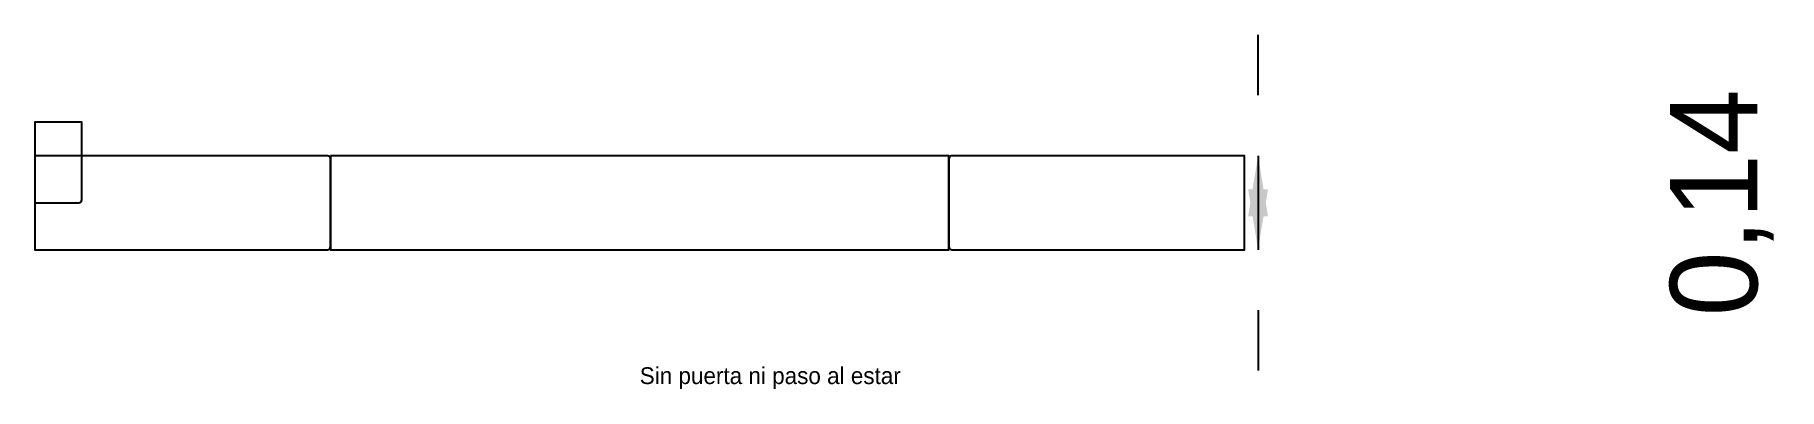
# Model space of a CAD drawing. Header units: metres. Extents: x 1256.5 to 1300.2, y -9.4 to -8.8.
# Drawn here: x 1297.62 to 1300.215, y -9.278 to -8.75 of the extents above.
import ezdxf

# ---------------------------------------------------------------- set-up
doc = ezdxf.new("R2010")
doc.units = ezdxf.units.M
for name, color, linetype in [('CORTE', 7, 'Continuous'), ('COTAS', 4, 'Continuous'), ('TEXTOS', 7, 'Continuous')]:
    doc.layers.add(name, color=color, linetype=linetype)
doc.dimstyles.get("Standard").update_dxf_attribs({"dimtxt": 2.5, "dimasz": 2.5, "dimexe": 1.25, "dimexo": 0.625, "dimtad": 1, "dimcen": 2.5, "dimazin": 3, "dimtfac": 1, "dimtmove": 0, "dimatfit": 3})

# ---------------------------------------------------------------- blocks, each defined once
blk = doc.blocks.new('_CLOSEDFILLED')
at = {"color": 0, "linetype": 'BYBLOCK'}
blk.add_solid([(-1, 0.164), (0, 0), (-1, -0.164)], dxfattribs=at)
blk = doc.blocks.new('*D3')
for p, q in [((1299.44, -8.84), (1299.44, -8.75)), ((1299.44, -8.93), (1299.44, -8.93)), ((1299.44, -8.93), (1299.44, -9.07)), ((1299.44, -9.07), (1299.44, -9.07)), ((1299.44, -9.16), (1299.44, -9.25))]:
    blk.add_line(p, q)
at = {"layer": 'Defpoints'}
for p in [(1299.44, -8.93), (1299.44, -8.93), (1299.44, -9.07)]:
    blk.add_point(p, dxfattribs=at)
at = {"layer": 'COTAS', "xscale": 0.09, "yscale": 0.09}
for p, rotation in [((1299.44, -8.93), 90), ((1299.44, -9.07), 270)]:
    blk.add_blockref('_CLOSEDFILLED', p, dxfattribs=dict(at, rotation=rotation))
at = {"layer": 'COTAS', "insert": (1300.13, -9), "char_height": 0.13, "attachment_point": 5, "rotation": 90}
blk.add_mtext('0,14', dxfattribs=at)

msp = doc.modelspace()

# ---------------------------------------------------------------- linework, layer by layer
at = {"layer": 'CORTE'}
for points in [[(1297.6331, -9), (1297.6855, -9), (1297.6871, -8.9995), (1297.6881, -8.9992), (1297.6885, -8.9989), (1297.6887, -8.9987), (1297.6889, -8.9985), (1297.6892, -8.9981), (1297.6895, -8.9971), (1297.69, -8.9955), (1297.69, -8.88), (1297.62, -8.88), (1297.62, -9), (1297.6331, -9)], [(1297.8553, -9.07), (1298.0555, -9.07), (1298.0571, -9.0695), (1298.0581, -9.0692), (1298.0585, -9.0689), (1298.0587, -9.0687), (1298.0589, -9.0685), (1298.0592, -9.0681), (1298.0595, -9.0671), (1298.06, -9.0655), (1298.06, -9.0131), (1298.06, -8.9345), (1298.0597, -8.9335), (1298.0592, -8.9319), (1298.059, -8.9317), (1298.0587, -8.9313), (1298.0585, -8.9311), (1298.0581, -8.9308), (1298.0571, -8.9305), (1298.0555, -8.93), (1297.8553, -8.93), (1297.62, -8.93), (1297.62, -9.07), (1297.8553, -9.07)], [(1298.06, -8.93), (1298.06, -9.07), (1298.98, -9.07), (1298.98, -8.93), (1298.06, -8.93)], [(1298.981, -8.9317), (1298.9808, -8.9319), (1298.9803, -8.9335), (1298.98, -8.9345), (1298.98, -9.0131), (1298.98, -9.0655), (1298.9805, -9.0671), (1298.9808, -9.0681), (1298.9811, -9.0685), (1298.9813, -9.0687), (1298.9817, -9.069), (1298.9819, -9.0692), (1298.9835, -9.0697), (1298.9845, -9.07), (1299.2853, -9.07), (1299.42, -9.07), (1299.42, -8.93), (1299.2853, -8.93), (1298.9845, -8.93), (1298.9835, -8.9303), (1298.9819, -8.9308), (1298.9817, -8.931), (1298.9813, -8.9313), (1298.981, -8.9317)]]:
    msp.add_lwpolyline(points, close=True, dxfattribs=at)

# ---------------------------------------------------------------- texts
at = {"layer": 'TEXTOS'}
msp.add_text('Sin puerta ni paso al estar', height=0.025, dxfattribs=at).set_placement((1298.52, -9.27))

# ---------------------------------------------------------------- dimensions: what is measured, and where the dimension line sits
at = {"layer": 'COTAS'}
dim = msp.add_linear_dim(base=(1299.44, -8.93), p1=(1299.44, -8.93), p2=(1299.44, -9.07), angle=90, dimstyle='Standard', override={"dimtxt": 0.13, "dimasz": 0.09}, dxfattribs=at)
dim.commit()
dim.dimension.update_dxf_attribs({"geometry": '*D3', "text_midpoint": (1300.13, -9)})

doc.saveas('drawing.dxf')
